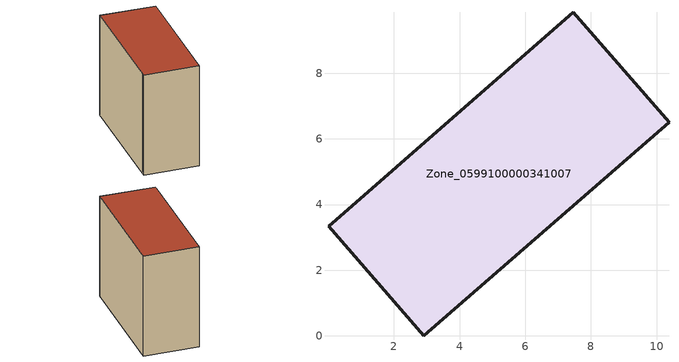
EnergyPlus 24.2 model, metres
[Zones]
Zone_0599100000341007
 floor ground (C_G): 7.46,9.86 10.38,6.51 2.91,0 0.01,3.33 0.24,3.53 z0
 wall outside (C_F): 2.91,0 10.38,6.51 7.46,9.86 0.24,3.53 0.01,3.33 2.91,0 z0:8.53
 roof outside (C_R): 10.38,6.51 7.46,9.86 0.24,3.53 0.01,3.33 2.91,0 z8.53
[BUILDING]
Pand.0599100000341007: North Axis=0; Terrain=City; Loads Convergence Tolerance Value=0.04; Temperature Convergence Tolerance Value=0.4; Solar Distribution=FullExterior; Maximum Number of Warmup Days=25; Minimum Number of Warmup Days=1
[Site:Location]
Rotterdam.The.Hague.AP_ZH_NLD Design_Conditions: Latitude=51.96; Longitude=4.45; Time Zone=1; Elevation=-4.5
[SITE:GROUNDTEMPERATURE:BUILDINGSURFACE]
18, 18, 18, 18, 18, 18, 18, 18, 18, 18, 18, 18
[MATERIAL] Thermal Absorptance=0.9; Solar Absorptance=0.7; Visible Absorptance=0.7
Name | Roughness | Thickness | Conductivity | Density | Specific Heat
G.TI.1992-2005 | MediumSmooth | 0.15 | 0.06 | 540 | 1210
F.TI.1992-2005 | Rough | 0.3 | 0.12 | 1920 | 840
R.TI.1992-2005 | MediumRough | 0.2 | 0.08 | 1500 | 1000
[CONSTRUCTION]
C_G: G.TI.1992-2005
C_F: F.TI.1992-2005
C_R: R.TI.1992-2005
[ZONE]
Zone_0599100000341007: Type=1; Multiplier=1; Ceiling Height=Autocalculate; Volume=Autocalculate; Floor Area=autocalculate; Part of Total Floor Area=Yes
[ZONEINFILTRATION:DESIGNFLOWRATE]
Infil_Zone_0599100000341007: Zone or ZoneList or Space or SpaceList=Zone_0599100000341007; Schedule=AlwaysOn; Design Flow Rate Calculation Method=Flow/Area; Flow Rate per Floor Area=0.0015; Constant Term Coefficient=1; Temperature Term Coefficient=0; Velocity Term Coefficient=0; Velocity Squared Term Coefficient=0
[HVACTEMPLATE:ZONE:IDEALLOADSAIRSYSTEM]
Zone_0599100000341007: Maximum Heating Supply Air Temperature=50; Minimum Cooling Supply Air Temperature=13; Maximum Heating Supply Air Humidity Ratio=0.0156; Minimum Cooling Supply Air Humidity Ratio=0.0077; Heating Limit=NoLimit; Cooling Limit=NoLimit; Dehumidification Control Type=ConstantSensibleHeatRatio; Cooling Sensible Heat Ratio=0.7; Dehumidification Setpoint=60; Humidification Control Type=None; Humidification Setpoint=30; Outdoor Air Method=None; Outdoor Air Flow Rate per Person=0.00944; Outdoor Air Flow Rate per Zone Floor Area=0; Outdoor Air Flow Rate per Zone=0; Demand Controlled Ventilation Type=None; Outdoor Air Economizer Type=NoEconomizer; Heat Recovery Type=None; Sensible Heat Recovery Effectiveness=0.7; Latent Heat Recovery Effectiveness=0.65
[ZONECONTROL:THERMOSTAT]
ThermostatControl_Zone_0599100000341007: Zone or ZoneList=Zone_0599100000341007; Control Type Schedule=DualSetpointControlType; Control 1=Thermostat_Zone_0599100000341007; Temperature Difference Between Cutout And Setpoint=0
[THERMOSTATSETPOINT:DUALSETPOINT]
Thermostat_Zone_0599100000341007: Heating Setpoint Temperature Schedule=HeatingSetpoint_Zone_0599100000341007; Cooling Setpoint Temperature Schedule=CoolingSetpoint_Zone_0599100000341007
[SCHEDULE:COMPACT]
HeatingSetpoint_Zone_0599100000341007: Through: 12/31, For: AllDays, Until: 24:00, 21
CoolingSetpoint_Zone_0599100000341007: Through: 12/31, For: AllDays, Until: 24:00, 24
DualSetpointControlType: Through: 12/31, For: AllDays, Until: 24:00, 4
AlwaysOn: Through: 12/31, For: AllDays, Until: 24:00, 1
